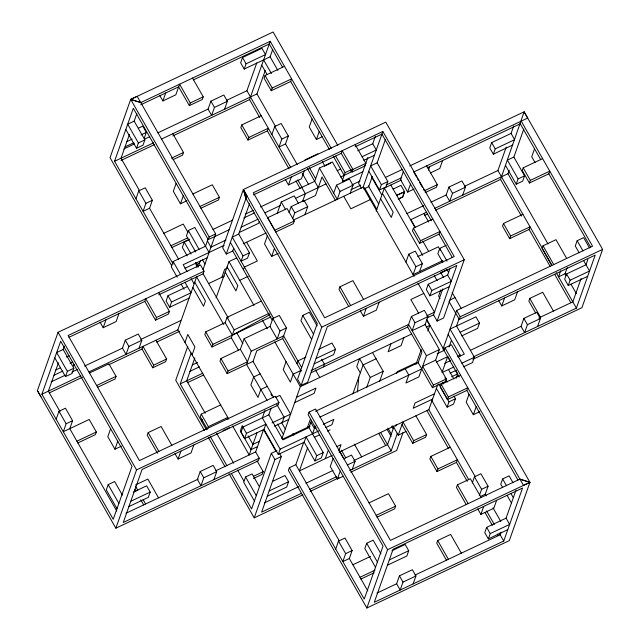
<?xml version="1.0" encoding="UTF-8"?>
<svg xmlns="http://www.w3.org/2000/svg" width="640" height="640" viewBox="0 0 640 640"><rect width="100%" height="100%" fill="white"/><g stroke="black" fill="none" stroke-linecap="round" stroke-linejoin="round"><path stroke-width="0.96" d="M357.472 391.976L358.776 377.168M435.52 210.192L500.552 179.424L524.12 111.824L409.656 165.976M173.176 264.08L114.544 161.28L133.328 108.296L208.24 239.632L229.072 229.776M40.96 396.84L37.392 390.584L58.056 332.296L200.464 264.936L204.032 271.184L203.088 273.832L158.68 294.84M129.44 134.456L121.016 158.224L139.504 190.632M125.816 129.488L136.52 148.256L138.392 142.952L127.696 124.192L134.168 121.128L136.816 113.648M331.256 148.328L270.216 41.32L140.744 102.584L130.704 99.392L110.04 157.68L171.736 265.848M41.888 394.216L60.68 341.2L132.024 466.288L113.232 519.296L41.888 394.216L80.888 375.744M58.416 362.8L48.368 391.128L60.032 411.624M54.784 357.84L65.488 376.6L67.36 371.304L56.664 352.544L63.136 349.48L64.376 345.992M144.456 137.696L146.336 132.4L142.768 126.144L138.352 128.232M134.168 121.128L144.872 139.896L142.992 145.192L136.52 148.256M159.752 95.464L162.88 100.936L165.696 92.984M73.424 366.048L74.048 364.28M63.136 349.48L73.84 368.24L71.96 373.544L65.488 376.6M56.168 419.208L58.984 411.256L65.456 408.192L72.592 420.704L69.76 428.68L116.752 511.056M135.944 198.808L138.768 190.856L145.24 187.8L152.376 200.304L149.552 208.256L143.08 211.32L145.896 203.368L152.376 200.304M72.592 420.704L66.12 423.768L63.304 431.712L89.192 419.464L96.328 431.976L95.376 434.648L77.728 443M100.056 322.24L103.176 327.712L105.992 319.768M178.64 86.864L189.344 105.624L190.288 102.952L203.24 96.824L192.536 78.064M118.944 313.64L116.12 321.592L103.176 327.712M76.896 441.184L96.328 431.976M172.8 133.728L183.504 152.488L182.568 155.136L173.072 159.624M203.24 96.824L202.288 99.496L189.344 105.624M176.136 183.344L173.32 191.296L180.456 203.8L186.928 200.744M84.544 366.072L122.48 348.128L125.296 340.176L138.248 334.056L141.808 340.312L138.992 348.256M157.824 132.864L208.072 109.096L210.888 101.152L223.84 95.024L227.408 101.28L224.584 109.224M89.496 373.016L108.92 363.832L116.056 376.336L115.112 378.984L97.456 387.336M141.808 340.312L128.864 346.432L126.048 354.384L122.48 348.128M144.832 301.392L145.776 298.744L156.472 317.504L155.536 320.16L144.832 301.392L68.96 337.288M227.408 101.28L214.456 107.4L211.64 115.352L208.072 109.096M180.456 203.8L183.272 195.856M110.624 428.76L107.808 436.712L114.944 449.216L121.416 446.152M244.208 69.072L246.088 63.776L265.504 54.592L261.944 48.336L242.52 57.52L240.64 62.824L244.208 69.072L270.104 56.824L272.76 49.336M142.024 349.024L142.968 346.376L153.664 365.144L152.728 367.792L142.024 349.024L108.696 364.8M208.328 238.264L205.512 246.216L173.144 261.52L171.264 266.824L177.168 277.176M189.088 239.792L184.232 242.088L182.352 247.392L187.216 255.92M209.08 252.464L194.808 227.448L188.336 230.512L186.456 235.808L195.704 252.016M187.416 286.536L167.992 295.728L166.12 301.024L169.688 307.28L189.104 298.096M114.944 449.216L117.76 441.272M169.688 307.28L171.56 301.984L190.984 292.792L184.952 282.224M226.376 100.44L246.912 90.728L256.776 62.904M158.72 292.624L169.424 311.384L168.48 314.032L155.536 320.16M122.432 495.192L114.648 481.552L108.176 484.616L106.296 489.912L117 508.672M172.768 135.944L249.544 99.624L270.216 41.32M261.184 115.744L241.76 124.928L240.824 127.576L247.96 140.088L267.376 130.896L268.312 128.248L248.896 137.432L247.96 140.088M192.872 193.976L212.288 184.792L219.424 197.304L218.488 199.952L200.832 208.304M161.584 139.032L256.952 93.92L265.24 70.536M284.48 66.336L265.064 75.52L264.112 78.192L271.248 90.704L290.672 81.52L291.616 78.84L272.2 88.024L271.248 90.704M198.224 266.768L200.464 260.44M208.24 239.632L209.184 236.984L215.656 233.92L137.184 96.304L130.704 99.392L209.184 236.984M155.912 340.256L166.616 359.016L165.672 361.664L152.728 367.792M89.016 371.896L177.832 329.888L196.616 276.896L223.736 324.44M203.04 269.512L215.656 233.92M171.808 445.264L161.104 426.504L148.16 432.624L147.216 435.272L157.432 453.184M37.392 390.584L115.864 528.2L136.536 469.888L278.944 402.52L275.376 396.272L139.44 460.576L68.096 335.488L204.032 271.184M184.968 342.392L187.784 334.448L194.92 346.952L192.104 354.904M187.736 346.424L175.736 380.264L204.368 430.456M206.4 429.736L180.24 383.872L191.184 353.008M245.928 198.448L243.368 189.512L245.928 198.448L317.272 323.528L297.552 379.168L301.112 385.416L321.776 327.136L243.368 189.512L222.704 247.8L226.264 254.056L246.928 195.768L243.368 189.512L385.776 122.144L464.256 259.736L443.592 318.024L437.12 321.08L433.552 314.832L442.776 288.8M271.88 134.504L274.704 126.552L281.176 123.496L288.312 136L285.488 143.952L279.016 147.008L281.832 139.064L288.312 136M221.824 277.312L224.64 269.36L227.232 268.136M194.856 357.848L186.72 380.808L205.2 413.216M216.112 297.88L228.984 261.584L236.752 257.912M226.264 254.056L232.744 250.992L233.68 248.344M238.736 234.072L249.44 252.832L247.56 258.128L241.088 261.192L242.968 255.896L232.264 237.136L238.736 234.072L249.48 203.768M261.32 301.144L227.048 317.36L225.168 322.656L205.752 331.84L204.808 334.488L211.944 347L231.36 337.816L234.184 329.864L269.36 313.224M145.6 503.984L143.176 499.696M133.408 492.088L146.648 485.824L150.216 492.08L148.336 497.384L128.92 506.568M211.944 347L212.88 344.352L271.056 316.832M158.544 497.864L147.856 479.072L135.768 484.792M259.36 221.496L258.736 223.256L239.312 232.448M243.44 269.752L244.384 267.104L257.328 260.976L246.624 242.216M174.968 453.576L178.088 459.048L180.904 451.104M220.64 404.936L201.224 414.12L200.272 416.792L207.408 429.304L208.352 426.632L227.776 417.44L227.144 419.224M220.944 358.488L220.008 361.136L227.144 373.64L253.032 361.392L256.792 350.792L282.68 338.544L286.44 327.952L279.304 315.44L272.832 318.504L270.016 326.448L244.12 338.704L240.368 349.296L220.944 358.488L228.08 370.992L227.144 373.64M267.328 235.968L264.512 243.92L271.648 256.424L278.184 253.336M201.648 421.392L202.272 419.624M193.856 444.976L191.032 452.928L178.088 459.048M277.28 213.176L281.24 202.016L294.184 195.896L298.464 203.4M285.368 179.456L288.488 184.928L291.304 176.984M312.072 119.04L309.256 126.992L316.392 139.496L322.056 136.816M271.648 256.424L274.464 248.48M289 212.76L291.192 206.576L304.136 200.456L307.704 206.712L304.888 214.656M304.248 170.856L301.432 178.808L288.488 184.928M316.392 139.496L319.208 131.552M200.208 471.512L197.392 479.464L200.96 485.72L203.776 477.768L216.728 471.648L213.16 465.392L200.208 471.512L203.776 477.768M292.88 218.136L294.76 212.832L307.704 206.712M294.224 221.04L274.808 230.232L267.672 217.72L287.096 208.536L294.224 221.04L293.288 223.696L275.632 232.04M302.52 201.648L305.336 193.704L301.768 187.448M301.696 367.584L283.624 335.896L251.256 351.208L246.56 364.456L267.016 400.312M343.68 181.792L332.36 161.952L319.416 168.072L314.72 181.32L260.496 206.968M213.904 479.592L216.728 471.648M271.12 408.272L268.8 414.816L242.912 427.064L241.032 432.36L244.6 438.616L264.016 429.432L265.896 424.128L246.472 433.32L244.6 438.616M341.28 153.344L342.216 150.696L352.92 169.456L351.976 172.104L341.28 153.344L253.368 194.928M286.44 327.952L279.968 331.016L277.152 338.96L270.016 326.448M333.68 193.096L336.504 185.144L349.448 179.024L353.016 185.272L350.2 193.224M342.52 180L345.128 172.656L350.792 169.976M353.016 185.272L340.072 191.4L337.248 199.344L319.416 168.072M257.184 432.392L249.176 454.968L232.64 425.968M264.976 410.392L262.328 417.872L280.168 449.144L278.288 454.448L264.016 429.432M351.6 169.592L350.664 172.24L340.728 176.96M286.064 361.656L283.24 369.6L290.376 382.112L293.192 374.16L301.136 370.4M259.352 486.672L252.056 473.88L245.584 476.944L243.704 482.24L254.408 501M317.136 325.92L309.352 312.272L302.816 315.36L300.936 320.664L311.64 339.424M263.656 429.328L255.648 451.904L215.76 470.776M255.64 451.928L259.208 458.184L258.272 460.832L115.864 528.2M278.944 402.52L278 405.168L142.064 469.48L123.272 522.488L259.208 458.184M367.88 157.432L358.64 183.496L361.312 188.184M357.72 150.848L372.728 143.752L375.376 136.272M355.16 144.568L365.864 163.328L364.928 165.976L351.976 172.104M296.952 363.56L297.888 360.912L305.832 357.16M293.56 220.016L363.144 187.096L382.864 131.464L454.216 256.544L324.688 317.816L253.344 192.736L382.864 131.464M257.032 460.848L263.216 471.688L262.272 474.336L253.448 478.512M276.976 450.632L271.312 453.312L251.592 508.952L231.416 473.584M282.24 422.504L284.112 417.208L276.816 404.416M372.296 176.488L368.68 186.688L363.824 188.984M368.776 171.2L379.48 189.968L381.36 184.664L370.656 165.904L377.128 162.84L385.416 139.464M281.856 438.776L300.328 386.672L411.664 334M229.048 473.72L254.216 517.856L274.88 459.568L281.352 456.504L279.568 453.376M363.592 299.416L352.888 280.648L339.944 286.776L339 289.424L348.728 306.48M281.352 456.504L261.632 512.144L301.368 493.344M376.16 211.16L384.336 188.096L401.336 180.056M377.128 162.84L387.832 181.6L385.952 186.904L379.48 189.968M323.504 366.888L324.448 364.24L321.592 359.232M303.768 442.232L295.816 464.672L289.328 467.76L288.392 470.408L366.872 608L509.28 540.632L529.944 482.344L451.464 344.76L444.992 347.816L444.048 350.472M366.872 608L387.544 549.688L529.944 482.344L519.912 479.128L390.448 540.376L315.536 409.04L309.064 412.096L308.128 414.744L383.04 546.08L364.24 599.096L289.328 467.76M307.44 427.408L310.256 419.456M272.64 481.352L284.992 475.504L288.56 481.76L286.688 487.064L267.264 496.248M318.72 349.304L331.96 343.04L335.528 349.296L333.648 354.592L314.232 363.784M268.8 414.816L283.072 439.832L308.96 427.584L311.464 420.52M304.176 442.2L306.056 436.896L316.76 455.656L314.88 460.96L304.176 442.2L278.288 454.448M403.336 171.64L400.512 179.584L407.648 192.096L414.12 189.032M307.664 447.552L299.384 470.928L332.176 455.408M312.528 433.832L315.344 425.896M398.232 199.008L402.648 196.92L404.528 191.616L396.584 195.376M398.304 199.128L402.72 197.04L404.6 191.744L400.96 185.368L393.016 189.12M360.28 310.792L363.4 316.264L366.216 308.32M407.648 192.096L410.464 184.144M308.96 427.584L323.232 452.6L321.352 457.896L314.88 460.96M379.16 302.192L376.344 310.144L363.4 316.264M325.272 458.68L328.088 450.728M428.4 170.192L429.648 166.664M352.84 393.92L363.128 364.904L376.072 358.784M432.808 219.016L413.392 228.208L412.448 230.856L419.584 243.36L439.008 234.176L439.944 231.528L420.528 240.712L419.584 243.36M333.088 458.552L330.272 466.504L337.4 479.008L343.064 476.328M338.848 450.784L341.04 444.608L336.72 446.648M405.952 262.144L408.768 254.2L415.24 251.136L422.376 263.648L419.56 271.592M442.6 160.536L439.776 168.488L430.288 172.976M426.616 165.888L437.32 184.656L436.384 187.304L425.16 192.608M366.6 387.736L370.264 377.416L383.208 371.288L372.504 352.528M337.4 479.008L340.224 471.064M422.376 263.648L415.904 266.704L413.088 274.656L442.776 260.608M390.952 343.8L388.136 351.744L401.08 345.624L403.896 337.672M379.544 381.616L383.208 371.288M430.92 202.216L446.136 195.024L448.952 187.072L461.904 180.952L465.472 187.2L462.648 195.152M352.256 469.272L355.072 461.328L351.504 455.072L343.736 458.744M465.472 187.2L452.52 193.328L449.704 201.272L446.136 195.024M311.144 372.728L407.656 327.08L411.416 316.48L424.36 310.36L427.928 316.608L425.112 324.56L412.16 330.68L414.984 322.736L427.928 316.608M446.224 245.32L439.752 248.376L437.872 253.68L442.744 262.208M396.6 373.472L397.224 371.704L416.64 362.52M449.832 268.904L447.64 275.088L428.216 284.272L426.344 289.576L429.904 295.832L449.328 286.64M335.704 549.064L338.52 541.112L344.992 538.056L352.128 550.56L349.312 558.512L342.84 561.568L345.656 553.624L352.128 550.56M429.904 295.832L431.784 290.528L451.208 281.344L447.64 275.088M513.728 125.952L511.072 133.432L491.656 142.616L489.776 147.92L493.344 154.176L512.76 144.984M440.792 289.928L438.6 296.112L440.024 298.608M387.528 444.648L393.88 426.872M416.016 364.28L421.248 349.536M427.816 330.992L429.792 325.424L426.464 319.592M395.624 426.272L396.256 424.512M315.496 411.264L418.168 362.688L421.928 352.096L407.656 327.08M493.344 154.176L495.224 148.872L514.64 139.688L511.072 133.432M349.664 470.496L391.16 450.872L397.4 433.248M437.12 321.08L456.84 265.448L327.312 326.72L307.592 382.36L301.112 385.416M392.84 425.688L398.256 435.176L402.952 421.928L413.656 440.696L412.712 443.344L402.008 424.584M425.112 324.56L439.376 349.576L426.432 355.696L418.92 376.896L405.968 383.016L408.792 375.072L405.224 368.816M403.024 432.592L396.688 450.456L350.704 472.208M464.504 186.336L497.92 170.52L506.208 147.144M380.944 553.824L373.168 540.184L366.688 543.24L364.816 548.544L375.512 567.304M418.168 362.688L432.44 387.704L433.376 385.056L422.672 366.296L435.624 360.168L439.376 349.576M442.944 349.12L456.632 310.504L592.568 246.2L521.224 121.112M434.528 208.456L507.96 173.712L509.2 170.224M505.512 165.44L516.208 184.2L518.088 178.904L507.392 160.136L513.864 157.08L523.784 129.096M449.088 346.976L451.376 340.528M459.176 318.528L456.52 326.008L474.36 357.28L472.48 362.584L463.552 366.808M449.024 301.504L459.264 319.408L460.2 316.76L602.608 249.392L524.12 111.824L527.696 118.056L413.672 172.016L416.592 177.128M339.12 452.128L428.84 409.68L437.648 384.848M369.048 502.848L388.464 493.664L395.6 506.168L394.656 508.848L377 517.2M460.64 375.256L441.216 384.44L440.28 387.088L447.416 399.6L466.832 390.408L467.776 387.76L448.352 396.952L447.416 399.6M415.896 415.808L426.6 434.568L425.656 437.216L412.712 443.344M435.624 360.168L446.32 378.936L445.384 381.584L432.44 387.704M522.896 214.304L503.472 223.488L502.536 226.136L509.672 238.648L529.088 229.456L530.032 226.808L510.608 236L509.672 238.648M542.624 158.64L523.208 167.824L522.256 170.504L529.392 183.008L548.816 173.824L549.76 171.152L530.344 180.336L529.392 183.008M513.864 157.08L524.56 175.84L522.688 181.136L516.208 184.2M534.544 148.808L531.728 156.752L535.056 162.592M456.128 378.312L457.696 373.896L455.712 370.424M436.392 388.384L447.096 407.144L448.976 401.848L455.448 398.784L453.992 396.224M450.24 447.232L430.816 456.424L429.88 459.072L437.016 471.576L456.432 462.392L457.368 459.744L437.952 468.928L437.016 471.576M458.072 357.048L464.32 354.088L450.048 329.072L475.944 316.824L479.512 323.08L477.632 328.376L461.744 335.896M455.448 398.784L453.568 404.08L447.096 407.144M376.968 593.08L396.608 583.784L399.424 575.84L412.376 569.712L415.944 575.968L413.12 583.912M391.92 550.72L405.168 544.456L408.728 550.712L406.856 556.008L387.432 565.2M469.024 394.248L466.208 402.192L473.336 414.704L479.816 411.64M415.944 575.968L402.992 582.096L400.176 590.04L396.608 583.784M498.624 300.472L501.744 305.944L504.568 298M473.336 414.704L476.16 406.76M517.512 291.872L514.696 299.824L501.744 305.944M461.344 553.168L450.64 534.4L437.696 540.528L436.752 543.176L446.48 560.232M481.072 497.504L470.376 478.744L457.424 484.864L456.48 487.544L466.208 504.6M566.68 258.448L555.976 239.68L543.032 245.808L542.08 248.48L551.808 265.544M553.416 311.048L542.712 292.28L529.768 298.408L528.832 301.056L535.64 313M470.472 350.28L521.048 326.36L523.872 318.408L536.816 312.288L540.384 318.536L537.56 326.488M540.384 318.536L527.432 324.664L524.616 332.608L521.048 326.36M472.264 482.992L474.456 476.808L480.936 473.752L488.064 486.256L485.248 494.208L480.392 496.504M479.4 495.504L481.592 489.32L488.064 486.256M560.76 270.664L558.568 276.84L565.04 273.784L567.232 267.6M589.472 247.88L583.632 237.648L577.16 240.712L575.28 246.008L579.176 252.832M477.752 508.904L480.872 514.384L483.696 506.432M587.864 259.472L585.984 264.768L566.568 273.952L564.688 279.256L568.256 285.512L587.672 276.32M568.256 285.512L570.136 280.208L589.552 271.024L583.552 260.504M512.992 482.696L509.104 475.88L502.624 478.936L500.752 484.24L502.696 487.648M515.984 490.224L506.08 518.152L486.656 527.344L484.776 532.64L488.344 538.896L507.768 529.704M496.64 500.304L493.824 508.256L480.872 514.384M488.344 538.896L490.224 533.592L509.648 524.408L506.08 518.152M581.12 278.48L572.832 301.856L538.848 317.936M473.592 356.752L576.4 308.112L595.2 255.104L459.264 319.408M501.104 532.176L500.176 534.792L414.976 575.096M519.912 479.128L529.944 482.344L523.48 485.384L444.992 347.816M602.608 249.392L581.936 307.704L472.88 359.288M503.744 541.048L522.544 488.032L393.08 549.272L374.28 602.288L503.744 541.048L499.208 533.088M270.04 314.64L232.304 335.16L225.168 322.656M140.696 104.816L178.648 86.832M193.392 79.88L269.272 43.968L282.552 67.28M162.88 100.936L175.824 94.808L179.592 84.184L190.288 102.952M126.912 141.584L132.208 139.08M141.04 134.904L146.336 132.4M125.04 146.88L133.864 142.704M123.728 148.992L134.496 143.904M144.368 139.232L149.752 136.688M138.392 142.952L144.872 139.896M114.544 161.28L153.536 142.84M120.984 160.44L154.4 144.632M171.424 158.2L183.504 152.488M200.008 206.488L219.424 197.304M304.952 159.912L317.904 153.784M163.824 233.272L183.24 224.08L188 232.424M355.12 146.792L381.928 134.112L431.384 220.816M324.272 166.208L330.744 163.144M170.96 245.776L187.728 237.848M362.168 156.688L376.296 150.008L372.728 143.752M171.784 247.592L189.44 239.24M212.944 229.464L232.68 220.128M245.24 214.184L253.32 210.368M337.16 170.704L340.608 169.072M363.824 160.32L374.416 155.304M243.808 217.968L254.4 212.96M352.92 169.456L365.864 163.328M264.96 212.8L280.216 205.584M295.472 198.368L326.056 183.904M241.192 227.144L257.968 219.216M342.344 181.488L362.88 171.768M303.384 201.24L315.464 195.528L322.04 176.976L335.328 200.272M225.96 240.072L210.96 247.168L207.392 240.912M224.088 245.368L183.184 264.712L187.12 271.616M351.936 184.888L359.968 181.088M184.88 268.328L207.2 257.768M350.952 189.768L360.768 185.12M196.296 264.616L199.528 263.088M243.176 243.848L266.176 232.968M385.32 177.488L402.44 169.384M381.36 184.664L387.832 181.6M386.168 185.024L401.248 177.888M427.272 167.792L520.272 123.792L540.728 159.648M242.968 255.896L249.44 252.832M370.28 199.608L350.856 208.792L343.72 196.288M208.432 283.648L224.408 276.08M396.648 195.504L404.6 191.744M66.44 357L69.088 355.744M156.472 317.504L169.424 311.384M437.32 184.656L424.376 190.776L423.4 189.072M239.688 280.352L248.32 276.264M55.88 369.936L60.296 367.848M70.008 363.248L72.656 362M54.008 375.232L62.832 371.056M67.36 371.304L73.84 368.24M51.128 381.88L64.672 375.472M71.896 372.056L77.32 369.488M140.76 339.48L180.736 320.568M406.744 213.656L423.76 205.608M426.488 212.256L410.864 219.648L415.24 227.32M49.232 392.92L82.568 377.152M156.744 342.064L179.816 331.152M424.68 215.32L427.392 214.04M518.088 178.904L524.56 175.84M96.632 385.528L116.056 376.336M153.664 365.144L166.616 359.016M417.784 256.552L438.32 246.84L440.216 250.168M192.352 364.912L197.648 362.408M189.472 371.56L199.408 366.864M180.24 383.872L202.8 373.2M187.568 382.608L203.648 375M228.08 370.992L247.496 361.808L240.368 349.296M321.776 327.136L464.256 259.736M446.936 269.672L440.752 272.592L443.608 277.592M423.784 293.416L410.84 299.544L418.624 313.184M260.168 373.904L253.696 376.96L250.88 384.912L258.008 397.416L260.832 389.472L267.304 386.408M316.104 358.48L335.528 349.296M449.36 300.288L455.024 297.608M311.208 370.496L408.592 324.432L426.432 355.696M426.72 315.856L434.488 312.176L417.952 283.184M427.504 317.688L433.552 314.832M275.84 397.296L279.888 395.384L290.592 414.144L272.032 422.92M426.336 327.056L429.792 325.424M223.08 430.688L229.328 427.728M296.576 397.264L315.992 388.08L314.112 393.376L294.696 402.568M460.088 332.264L479.512 323.08M274.472 426.176L288.712 419.44M437.16 353.712L444.064 350.44L459.216 377.056M130.8 501.272L150.216 492.08M259.408 441.304L252.936 444.368L248.072 435.84M257.528 446.608L251.056 449.664L240.352 430.904L242.232 425.608L243.208 427.312M319.96 417.088L421.736 368.944M436.408 362.008L447.632 356.696L441.992 372.592L453.824 367M125.952 513.28L198.104 479.152M282.424 439.24L310.024 426.184M457.824 356.264L460.536 354.984M444.672 363.384L450.032 360.848M316.176 427.704L314.408 428.536L310.84 422.28M323.232 424.36L333.832 419.352L331.952 424.648L325.768 427.576M280.168 449.144L318.712 430.912M461.856 363.192L474.36 357.28M314.216 437.36L319.52 434.856M327.464 431.096L330.112 429.84M450.16 373.136L456.408 370.184M433.376 385.056L446.32 378.936M451.648 376.752L457.696 373.896M253.504 476.28L263.216 471.688M434.48 393.784L415.056 402.976L413.184 408.272L432.6 399.088M316.76 455.656L323.232 452.6M393.16 428.752L391.704 426.192M269.144 490.952L288.56 481.76M391.28 434.048L387.88 428.08M398.256 435.176L406.024 431.504M264.384 502.896L298.704 486.664M305.936 483.24L333.032 470.424M353.864 460.568L387.592 444.616M347.304 465L355.072 461.328M309.504 489.496L336.6 476.68M413.656 440.696L426.6 434.568M254.216 517.856L302.912 494.816M310.128 491.408L338.976 477.76M376.184 515.352L395.6 506.168M352.88 564.76L370.536 556.416M389.312 559.896L408.728 550.712M360.016 577.272L375.024 570.176M360.84 579.088L374.08 572.824M140.752 102.56L130.704 99.392L273.12 32L337.776 145.36M548.824 173.8L590.64 247.144M577.16 240.712L583 250.944M523.208 167.824L530.344 180.336M491.656 142.616L495.224 148.872M566.568 273.952L570.136 280.208M507.96 173.712L548.016 243.936M565.04 273.784L566.024 275.504M570.944 284.136L576.36 293.624M543.032 245.808L553.728 264.568M497.92 170.52L551.432 264.336M556.192 272.672L576.4 308.112M500.552 179.424L521.464 216.096M529.088 229.456L550.248 266.552M554.672 274.32L570.912 302.784M503.472 223.488L510.608 236M529.768 298.408L540.472 317.168M448.952 187.072L452.52 193.328M523.872 318.408L527.432 324.664M417.568 178.84L418.536 180.544M419.512 182.248L422.432 187.368M439.008 234.176L452.288 257.472M423.816 213.52L428.68 222.048M439.752 248.376L447.048 261.168M447.12 269.88L448.576 272.44M390.816 185.032L414.92 227.304M422.792 241.104L428.696 251.456M452.168 292.608L461.208 308.448M413.392 228.208L420.528 240.712M456.632 310.504L460.2 316.76M384.336 188.096L422.72 255.384M434.28 275.656L437.136 280.656M382.464 193.392L393.16 212.16L391.288 217.456L380.584 198.696M371.744 177.384L381.536 194.552M428.216 284.272L431.784 290.528M408.768 254.2L415.904 266.704M368.368 185.88L378.704 203.992M364.528 187.728L376.824 209.288M448.168 334.376L460.472 355.936M363.144 187.096L414.056 276.36M335.712 156.152L345.128 172.656M426.48 319.176L444.312 350.448M447.784 356.528L450.264 360.872M290.68 81.488L329.424 149.456M333.288 156.192L344.176 175.328M466.832 390.408L517.984 480.08M270.104 56.824L277.888 70.472M448.464 369.528L453.816 378.912M336.504 185.144L340.072 191.4M411.416 316.48L414.984 322.736M322.28 161.464L324.712 165.728M263.632 59.888L271.416 73.536M444.912 377.712L447.344 381.976M502.624 478.936L506.52 485.76M510.896 493.44L513.328 497.704M261.752 65.184L267.104 74.568M442.544 382.152L443.52 383.864M507.072 495.328L511.448 503M265.064 75.52L272.2 88.024M441.216 384.44L448.352 396.952M438.76 383.936L448.976 401.848M309.336 167.584L315.656 178.672M307.424 168.528L318.288 187.576M242.52 57.52L246.088 63.776M256.952 93.92L275.44 126.32M285.488 143.952L297.328 164.704M302.264 173.36L308.68 184.6M431.736 400.392L475.152 476.504M485.248 494.208L486.224 495.912M493.032 507.848L500.816 521.496M274.704 126.552L281.832 139.064M474.456 476.808L481.592 489.32M246.912 90.728L290.824 167.712M297.712 179.792L302.144 187.552M428.832 409.712L468.688 479.584M486.56 510.912L494.344 524.56M249.544 99.624L259.752 117.536M267.376 130.896L289.024 168.856M295.912 180.928L300.344 188.696M426.776 410.4L448.32 448.168M456.432 462.392L467.256 481.368M484.968 512.424L492.352 525.368M497.272 533.992L498.256 535.712M486.656 527.344L490.224 533.592M457.424 484.864L468.128 503.624M339.944 286.776L350.64 305.536M291.192 206.576L294.76 212.832M241.76 124.928L248.896 137.432M430.816 456.424L437.952 468.928M281.24 202.016L285.52 209.52M370.264 377.416L359.56 358.648L356.744 366.6L360.312 372.856M210.888 101.152L214.456 107.4M387.176 429.48L391.112 436.376M380.64 432.568L391.16 450.872M378.72 433.368L385.656 445.528M437.696 540.528L448.392 559.288M302.816 315.36L313.52 334.128M315.464 369.976L319.752 377.48M354.336 444.104L361.632 456.896M230.384 242.432L273.52 318.192M272.832 318.504L279.968 331.016M232.744 250.992L272.088 319.976M282.68 338.544L301.232 371.072M341.392 450.224L345.768 457.904M339.48 451.168L343.856 458.848M228.984 261.584L253.992 305.432M262.376 320.136L267.312 328.784M274.712 341.76L300.328 386.672M227.104 266.888L237.808 285.648L235.928 290.944L225.224 272.184M309.064 412.096L387.544 549.688M399.424 575.84L402.992 582.096M188.336 230.512L199.04 249.272M366.688 543.24L377.392 562.008M202.296 259.352L204.976 264.048M244.12 338.704L251.256 351.208M203.088 273.832L228.184 317.832M236.552 332.496L242.944 343.712M253.032 361.392L273.488 397.248M184.232 242.088L191.04 254.032M195.92 262.584L198.392 266.912M270.944 394.112L271.936 395.848M227.048 317.36L234.184 329.864M292.928 433.56L293.88 435.232M281.408 422.232L285.304 429.056M231.36 337.816L238.48 350.288M277.584 424.12L283.424 434.36M194.736 282.2L205.44 300.96L203.56 306.256L192.864 287.496M191.056 278.52L194.008 283.696M149.552 208.256L178.744 259.424M295.816 464.672L339.224 540.824M349.312 558.512L367.8 590.92M138.768 190.856L145.896 203.368M338.52 541.112L345.656 553.624M173.144 261.52L180.528 274.464M181.112 284.072L184.064 289.248M263.32 429.176L275.896 451.232M205.752 331.84L212.88 344.352M271.312 453.312L274.88 459.568M167.992 295.728L171.56 301.984M242.912 427.064L246.472 433.32M177.832 329.888L228.744 419.144M245.584 476.944L256.288 495.704M216.712 433.4L233.736 463.248M237.608 470.032L243.792 480.872M201.224 414.12L208.352 426.632M210.256 436.488L226.984 465.816M208.312 437.376L225.096 466.8M125.296 340.176L128.864 346.432M148.16 432.624L158.856 451.384M58.056 332.296L136.536 469.888M135.392 486.048L137.824 490.312M134.928 489.576L135.904 491.288M140.768 499.816L143.688 504.928M108.176 484.616L118.88 503.376M58.984 411.256L66.12 423.768M195.536 262.736L197.024 267.448"/></g></svg>
